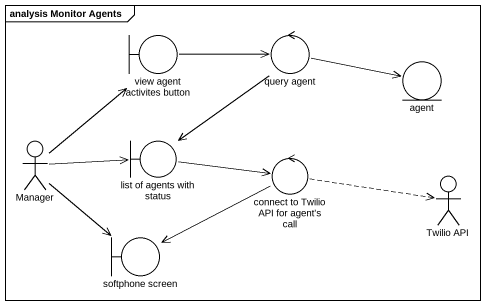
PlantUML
@startuml
mainframe analysis Monitor Agents
boundary "view agent activites button" as view_agent_activites_button
control "query agent" as query_agent
entity "agent" as agent_
actor Manager
boundary "list of agents with status" as list_of_agents_with_status
control "connect to Twilio API for agent's call" as connect_to_Twilio_API_for
actor "Twilio API" as Twilio_API
boundary "softphone screen" as softphone_screen
view_agent_activites_button -right-> query_agent
query_agent -right-> agent_
query_agent --> list_of_agents_with_status
Manager -up-> view_agent_activites_button
Manager -right-> list_of_agents_with_status
Manager --> softphone_screen
list_of_agents_with_status -right-> connect_to_Twilio_API_for
connect_to_Twilio_API_for .right.> Twilio_API
connect_to_Twilio_API_for -left-> softphone_screen
@enduml
